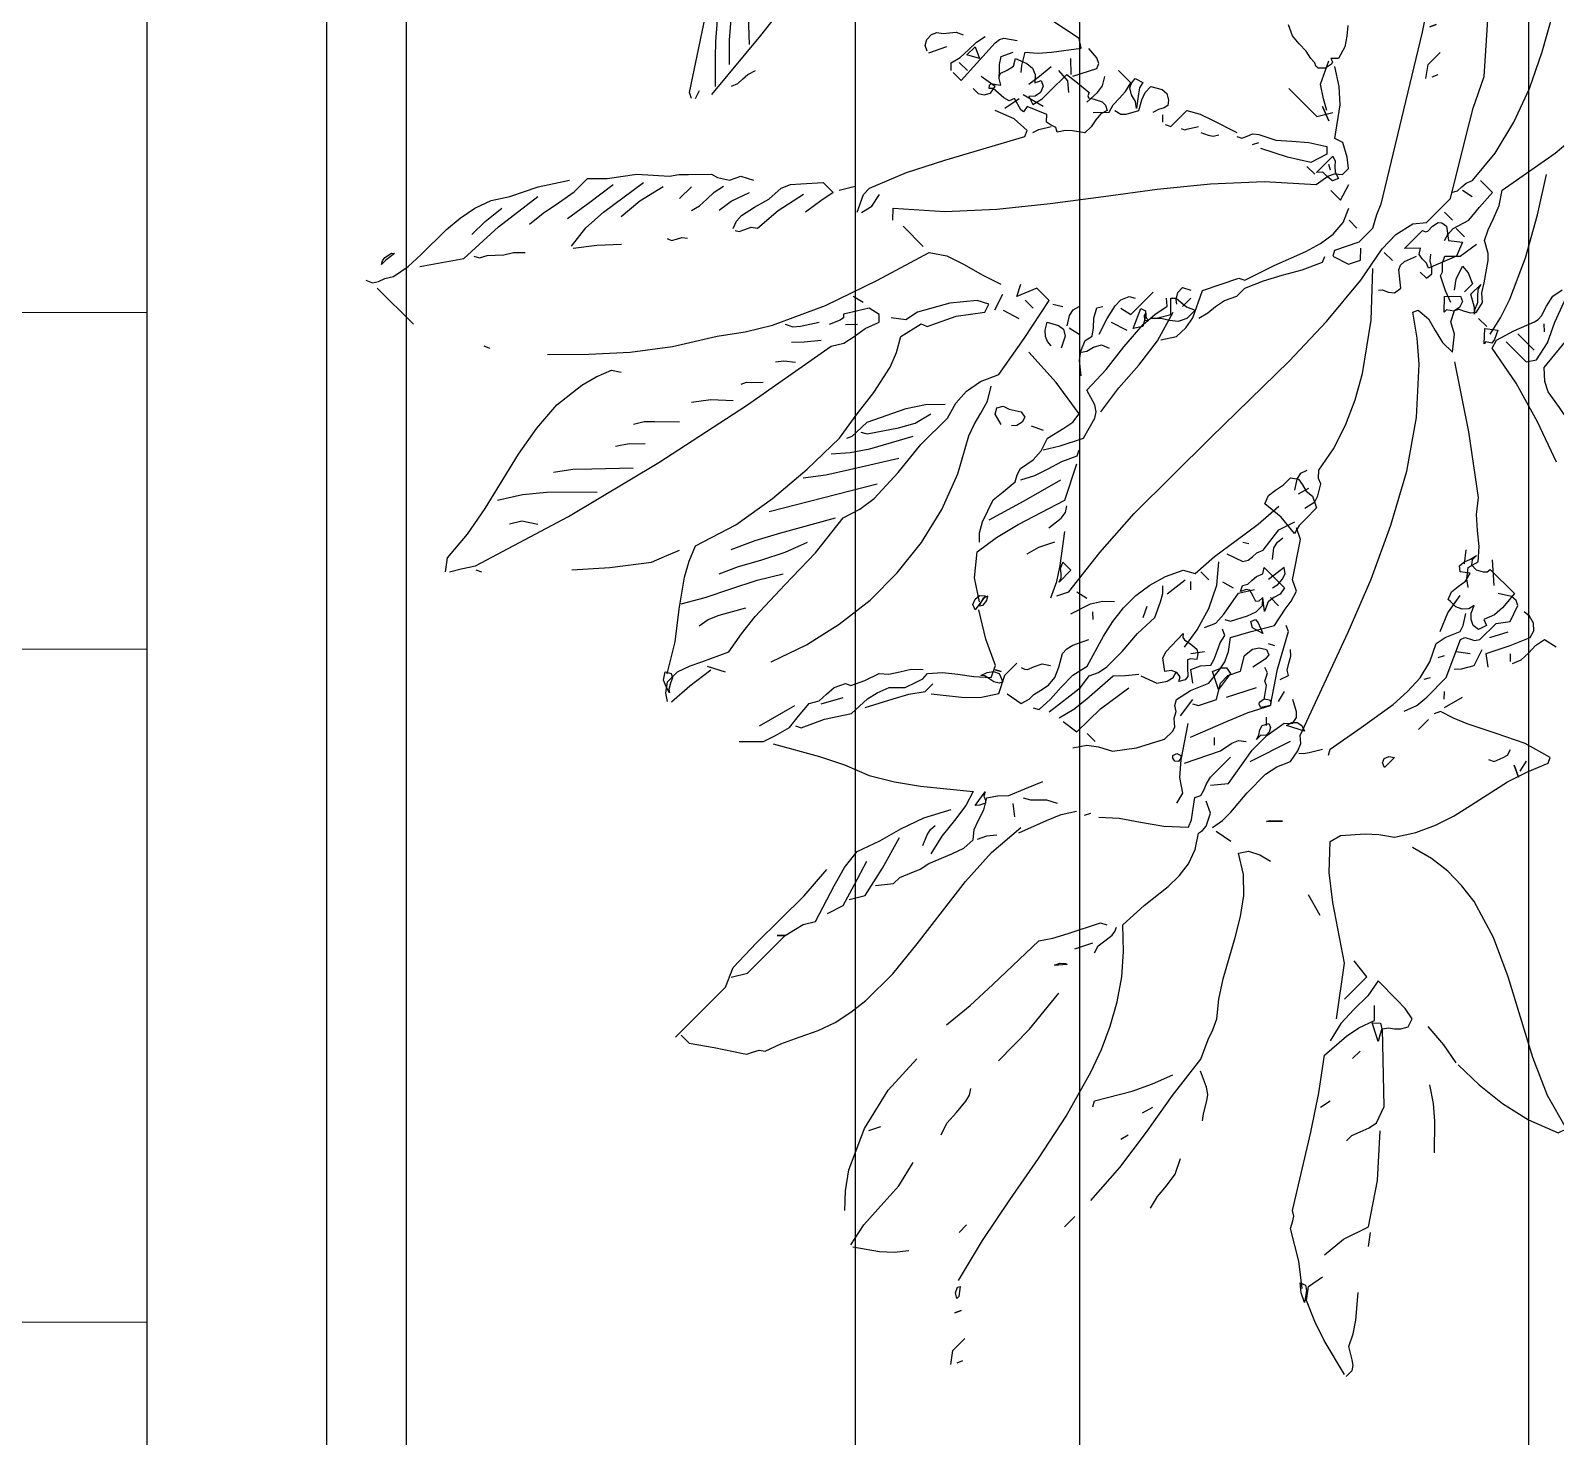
# Model space of a CAD drawing. Header units: inches. Extents: x 70 to 1974, y -315 to 363.
# Drawn here: x 294.7807 to 295.1204, y -200.8793 to -200.566 of the extents above; entities that cross this region are included whole.
import ezdxf

# ---------------------------------------------------------------- set-up
doc = ezdxf.new("R2010")
doc.units = ezdxf.units.IN
doc.header["$MEASUREMENT"] = 0
doc.layers.add('DERAKHT', color=56, linetype='Continuous', lineweight=9)
doc.layers.add('LAYER1', color=8, linetype='Continuous', lineweight=9)
doc.layers.add('elev', color=8, linetype='Continuous')
doc.layers.add('Tree', color=91, linetype='Continuous')

# ---------------------------------------------------------------- blocks, each defined once
blk = doc.blocks.new('P057')
at = {"layer": 'Tree', "linetype": 'Continuous'}
for p, q in [((0.19928, 0.01724), (0.19812, 0.01477)), ((0.19812, 0.01477), (0.19928, 0.01724))]:
    blk.add_line(p, q, dxfattribs=at)
for points in [[(0.01957, 0.4786), (0.02058, 0.48049), (0.02073, 0.48282), (0.02088, 0.48514), (0.02189, 0.48776), (0.02058, 0.502), (0.01709, 0.51625), (0.01186, 0.5305), (0.00503, 0.5446), (-0.00268, 0.55842)], [(0.02189, 0.24959), (0.02422, 0.2541), (0.02175, 0.27431), (0.02044, 0.29525), (0.02058, 0.33887), (0.02117, 0.38336), (0.02044, 0.40546), (0.01855, 0.42713), (0.01564, 0.44225), (0.01535, 0.45025), (0.01724, 0.4581), (0.02073, 0.46246), (0.02073, 0.47627), (0.00808, 0.49735), (0.00139, 0.50869), (-0.00457, 0.5209), (-0.02114, 0.53981)], [(-0.05459, 0.54504), (-0.0351, 0.51582), (0.00241, 0.45461), (0.0043, 0.45039), (0.00706, 0.4453), (0.00706, 0.43745), (0.00241, 0.42815), (0.00357, 0.42597), (0.01041, 0.42815), (0.01259, 0.4328), (0.00924, 0.43629)], [(0.13283, 0.22778), (0.1337, 0.23258), (0.1337, 0.23738), (0.13283, 0.24756), (0.13283, 0.25817), (0.13399, 0.26355), (0.13632, 0.26907), (0.1353, 0.27417), (0.13414, 0.27707), (0.13166, 0.27925), (0.11582, 0.32258), (0.10709, 0.3444), (0.09735, 0.36548), (0.08645, 0.38554), (0.07379, 0.40372), (0.05926, 0.41971), (0.05127, 0.42669), (0.04254, 0.4328), (0.04356, 0.43498), (0.04894, 0.43541), (0.05417, 0.43396), (0.0597, 0.43265), (0.06537, 0.4328), (0.06086, 0.43847), (0.05621, 0.44094), (0.05403, 0.4453), (0.0549, 0.4469), (0.05708, 0.44792), (0.05926, 0.44923), (0.06086, 0.45112), (0.0597, 0.45562), (0.05679, 0.45824), (0.05461, 0.46173), (0.04937, 0.46929), (0.04734, 0.47133), (0.04254, 0.47395), (0.0405, 0.47802), (0.03876, 0.48282), (0.03673, 0.4882), (0.03324, 0.49343), (0.03775, 0.51931), (0.03891, 0.53254)], [(0.11786, 0.44646), (0.11189, 0.44763), (0.10419, 0.44879), (0.10026, 0.45083), (0.09604, 0.45461), (0.0943, 0.47307), (0.09212, 0.48252), (0.08819, 0.49241), (0.08354, 0.49444), (0.08019, 0.50375), (0.08165, 0.50651), (0.08281, 0.50826), (0.08484, 0.50942), (0.0863, 0.51349), (0.08703, 0.51843), (0.08543, 0.52207), (0.08499, 0.52614), (0.08514, 0.53021), (0.08484, 0.53457), (0.08659, 0.5385), (0.08921, 0.54155)], [(-0.05938, 0.47627), (-0.06287, 0.47715), (-0.06695, 0.47715), (-0.07116, 0.47758), (-0.07538, 0.47962)], [(-0.05822, 0.49648), (-0.05546, 0.49314), (-0.05299, 0.48936), (-0.05139, 0.48427), (-0.05357, 0.48209), (-0.05226, 0.48165), (-0.05182, 0.48064), (-0.05241, 0.47787), (-0.05444, 0.47569), (-0.05575, 0.47554), (-0.05706, 0.47627), (-0.05938, 0.47627)], [(0.1718, 0.36068), (0.17325, 0.36431), (0.1734, 0.36824), (0.17325, 0.37246), (0.17412, 0.37667), (0.1795, 0.37798)], [(0.12673, 0.43105), (0.10971, 0.43716), (0.09255, 0.4421), (0.07554, 0.4453), (0.07452, 0.44879), (0.07685, 0.4565), (0.08019, 0.46493), (0.08063, 0.46667), (0.08048, 0.46871), (0.07917, 0.47293), (0.07801, 0.47758), (0.07889, 0.48209)], [(0.07104, 0.44879), (0.0693, 0.45635), (0.06668, 0.46435), (0.05926, 0.48064), (0.05039, 0.49648), (0.04138, 0.51058)], [(0.03106, 0.46246), (0.03033, 0.46522), (0.03018, 0.46842), (0.03222, 0.47526), (0.03163, 0.48209), (0.03106, 0.48994), (0.02422, 0.48994)], [(0.07787, 0.45112), (0.08921, 0.45112), (0.09168, 0.45461), (0.08994, 0.46261), (0.08615, 0.47075), (0.08296, 0.47918), (0.08223, 0.48354), (0.08237, 0.48776), (0.07889, 0.49343)], [(0.02189, 0.48209), (0.0264, 0.48311)], [(-0.13281, 0.31022), (-0.13616, 0.31371), (-0.12045, 0.32767), (-0.1062, 0.34323), (-0.09254, 0.3601), (-0.0793, 0.3774), (-0.06593, 0.39485), (-0.05226, 0.41171), (-0.03758, 0.42771), (-0.02173, 0.44181), (-0.02071, 0.44748), (-0.01955, 0.4501), (-0.01707, 0.45213), (-0.01707, 0.45562), (-0.02071, 0.45853), (-0.02609, 0.46144), (-0.02958, 0.46028), (-0.03772, 0.47147), (-0.04325, 0.47642), (-0.05022, 0.48093)], [(-0.0399, 0.46595), (-0.04412, 0.46842), (-0.04921, 0.47177), (-0.05357, 0.48093)], [(0.02291, 0.4706), (0.02757, 0.4706)], [(0.05068, 0.44646), (0.04574, 0.44836), (0.04007, 0.45112), (0.03949, 0.45301), (0.03832, 0.45417), (0.03687, 0.45548), (0.03571, 0.4581), (0.04007, 0.46246), (0.04138, 0.4706)], [(-0.05706, 0.46144), (-0.04107, 0.46144), (-0.03758, 0.46711)], [(-0.03641, 0.46362), (-0.04223, 0.46595), (-0.03641, 0.46362)], [(0.02189, 0.44879), (0.02189, 0.45911), (0.0232, 0.45955), (0.02364, 0.46043), (0.02349, 0.46319), (0.02407, 0.4658), (0.02524, 0.46682), (0.02757, 0.46711), (0.03222, 0.46362), (0.03673, 0.46711), (0.03905, 0.46144), (0.0344, 0.44995), (0.03251, 0.45083), (0.03004, 0.45083), (0.02786, 0.45126), (0.0264, 0.45344), (0.02189, 0.44879)], [(0.03106, 0.46929), (0.03571, 0.46929)], [(0.08586, 0.46493), (0.08354, 0.46711)], [(0.04821, 0.45112), (0.04545, 0.45475), (0.04356, 0.46028), (0.04719, 0.45999), (0.05156, 0.4581), (0.05156, 0.45344)], [(0.06086, 0.44995), (0.05883, 0.45185), (0.05403, 0.45461), (0.05403, 0.46028), (0.05476, 0.45795), (0.0565, 0.45606), (0.05839, 0.45403), (0.0597, 0.45112), (0.06086, 0.44995)], [(-0.05822, 0.4328), (-0.05633, 0.43367), (-0.05532, 0.43585), (-0.05444, 0.43803), (-0.05255, 0.43963), (-0.04601, 0.44298), (-0.04107, 0.44719), (-0.03597, 0.4517), (-0.02958, 0.45562), (-0.0274, 0.45344), (-0.02958, 0.44646), (-0.03787, 0.44138), (-0.0479, 0.43629)], [(-0.02507, 0.4453), (-0.02507, 0.45461), (-0.02304, 0.45388), (-0.02158, 0.45228), (-0.01984, 0.45068), (-0.01707, 0.44995), (-0.01809, 0.44748), (-0.02056, 0.44719), (-0.02333, 0.44719), (-0.02507, 0.4453)], [(0.03324, 0.44646), (0.03673, 0.44646), (0.03702, 0.44923), (0.03527, 0.45097), (0.0328, 0.45257), (0.03106, 0.45461)], [(0.07205, 0.44428), (0.06784, 0.44879), (0.07205, 0.45213), (0.07379, 0.44836), (0.07409, 0.44661), (0.07205, 0.4453), (0.07205, 0.44428)], [(0.07889, 0.45679), (0.08819, 0.45679)], [(-0.02173, 0.44995), (-0.02391, 0.45112)], [(-0.01576, 0.44428), (-0.01024, 0.44428), (-0.01242, 0.45112)], [(0.0264, 0.42931), (0.02742, 0.43062), (0.02975, 0.43149), (0.03178, 0.43323), (0.03222, 0.43629), (0.0264, 0.44094), (0.02553, 0.44283), (0.02568, 0.44501), (0.02757, 0.44995)], [(0.05156, 0.44181), (0.04719, 0.44646), (0.05156, 0.45112), (0.05374, 0.4501), (0.05461, 0.44763), (0.05403, 0.44487), (0.05156, 0.44312), (0.05156, 0.44181)], [(0.06319, 0.44995), (0.06784, 0.44995)], [(-0.02958, 0.44428), (-0.02507, 0.44428)], [(-0.02173, 0.35268), (-0.01824, 0.35821), (-0.01794, 0.3633), (-0.01882, 0.36824), (-0.02391, 0.37886), (-0.01707, 0.39281), (-0.01474, 0.39383), (-0.01053, 0.40648), (-0.00544, 0.41957), (-0.00355, 0.42611), (-0.00268, 0.43236), (-0.00312, 0.43861), (-0.00559, 0.44428)], [(-0.0021, 0.44094), (0.00241, 0.44094)], [(0.01724, 0.44181), (0.02189, 0.44181)], [(-0.08222, 0.41564), (-0.08003, 0.4168), (-0.08003, 0.42597), (-0.07509, 0.42872), (-0.07015, 0.43047), (-0.05938, 0.43396)], [(-0.05139, 0.43498), (-0.05022, 0.43745)], [(0.06784, 0.3457), (0.06886, 0.35035), (0.06799, 0.35297), (0.06537, 0.35733), (0.06319, 0.35821), (0.06086, 0.36068), (0.05897, 0.371), (0.05563, 0.38118), (0.05112, 0.39122), (0.04574, 0.40081), (0.03294, 0.41869), (0.01855, 0.43396)], [(-0.06971, 0.42364), (-0.0668, 0.42495), (-0.06505, 0.42611), (-0.06389, 0.42815)], [(0.13733, 0.36984), (0.13443, 0.37187), (0.13166, 0.37551), (0.13283, 0.38002), (0.12876, 0.38467), (0.12367, 0.38889), (0.11873, 0.3931), (0.11451, 0.39848), (0.09284, 0.41462), (0.06886, 0.43062)], [(-0.09501, 0.41215), (-0.09733, 0.41375), (-0.10039, 0.41448), (-0.10286, 0.41608), (-0.10373, 0.41782), (-0.10402, 0.4203), (-0.10068, 0.42131), (-0.1001, 0.41884), (-0.09864, 0.4168), (-0.09501, 0.41215)], [(-0.10068, 0.40531), (-0.09792, 0.4059), (-0.09631, 0.4075), (-0.09384, 0.41215), (-0.09588, 0.41608), (-0.09719, 0.41913), (-0.09719, 0.42248), (-0.09312, 0.4248), (-0.09064, 0.42509), (-0.08817, 0.42364), (-0.08687, 0.42189), (-0.0873, 0.42015), (-0.08846, 0.41811), (-0.08919, 0.41564)], [(-0.07654, 0.41913), (-0.07523, 0.41971), (-0.07436, 0.42102), (-0.07204, 0.42466)], [(-0.01707, 0.36984), (-0.01606, 0.37391), (-0.01562, 0.37798), (-0.01474, 0.3822), (-0.01242, 0.387), (-0.01242, 0.39165), (-0.00922, 0.39907), (-0.00544, 0.40604), (-0.00122, 0.41331), (0.00241, 0.42131), (0.00139, 0.42364)], [(-0.13834, 0.38932), (-0.14023, 0.3915), (-0.14299, 0.3963), (-0.13907, 0.39964), (-0.13557, 0.40386), (-0.12816, 0.41346), (-0.13151, 0.41564), (-0.16189, 0.40968), (-0.17731, 0.40692), (-0.1933, 0.40531)], [(-0.12249, 0.40313), (-0.11784, 0.41215), (-0.11871, 0.41418), (-0.12089, 0.4152), (-0.12584, 0.41564)], [(-0.10635, 0.39848), (-0.10184, 0.40313), (-0.10271, 0.40648), (-0.10286, 0.40997), (-0.103, 0.41375), (-0.10402, 0.41782), (-0.111, 0.41782)], [(-0.08352, 0.41564), (-0.0857, 0.41782)], [(-0.111, 0.39964), (-0.11071, 0.40546), (-0.1113, 0.40881), (-0.11318, 0.41215)], [(-0.14299, 0.37551), (-0.14386, 0.37667), (-0.14386, 0.37754), (-0.14212, 0.37871), (-0.14066, 0.37987), (-0.14299, 0.38133), (-0.14386, 0.38235), (-0.14401, 0.38336), (-0.14313, 0.38598), (-0.14241, 0.38889), (-0.14401, 0.39165), (-0.13936, 0.39354), (-0.13645, 0.39383), (-0.13383, 0.39281), (-0.13151, 0.39034), (-0.13034, 0.39281), (-0.12816, 0.39165), (-0.12714, 0.38918), (-0.12758, 0.38656), (-0.12932, 0.38467), (-0.12584, 0.38351), (-0.12482, 0.38787), (-0.12482, 0.39223), (-0.12467, 0.40183), (-0.11929, 0.40256), (-0.11318, 0.40313), (-0.1126, 0.40168), (-0.11187, 0.40139), (-0.10984, 0.40256), (-0.10679, 0.40415), (-0.1049, 0.40415), (-0.10286, 0.40313), (-0.10373, 0.40037), (-0.10344, 0.39717), (-0.10271, 0.39383), (-0.10286, 0.39034), (-0.10693, 0.38729), (-0.10911, 0.3854), (-0.111, 0.38249), (-0.11275, 0.38351), (-0.11493, 0.38278), (-0.11697, 0.38235), (-0.119, 0.38467), (-0.12685, 0.38133), (-0.12641, 0.37871), (-0.12772, 0.37856), (-0.13281, 0.38002), (-0.13369, 0.37784), (-0.13601, 0.37711), (-0.14183, 0.37667), (-0.14299, 0.37551)], [(-0.12351, 0.40313), (-0.12816, 0.4075)], [(-0.15782, 0.36984), (-0.15331, 0.36984), (-0.15433, 0.39034), (-0.15404, 0.39252), (-0.15317, 0.39426), (-0.14866, 0.39732)], [(-0.13281, 0.38816), (-0.13208, 0.39354), (-0.13151, 0.39964)], [(-0.119, 0.39732), (-0.12264, 0.40037), (-0.12816, 0.40066)], [(-0.14299, 0.38133), (-0.14532, 0.3838), (-0.14692, 0.3854), (-0.14866, 0.38816), (-0.14648, 0.39281)], [(-0.17149, 0.36853), (-0.17367, 0.36955), (-0.17484, 0.37173), (-0.17498, 0.37449), (-0.17396, 0.37667), (-0.17193, 0.37813), (-0.17033, 0.38016), (-0.16858, 0.3822), (-0.16582, 0.38351)], [(-0.15898, 0.36984), (-0.16116, 0.37202), (-0.16015, 0.37609), (-0.16, 0.38074), (-0.15986, 0.38525), (-0.15898, 0.38932)], [(-0.15898, 0.37886), (-0.15898, 0.38351), (-0.15433, 0.38133), (-0.15898, 0.37886)], [(-0.13151, 0.38351), (-0.12249, 0.38598)], [(0.14417, 0.37784), (0.13632, 0.38467)], [(-0.22543, 0.2874), (-0.22762, 0.28856), (-0.24143, 0.30964), (-0.2487, 0.32055), (-0.25509, 0.3332), (-0.25713, 0.34396), (-0.258, 0.35515), (-0.25757, 0.37784), (-0.25408, 0.37886), (-0.24273, 0.36751), (-0.23649, 0.36155), (-0.22892, 0.35602), (-0.22558, 0.34061), (-0.22369, 0.3252), (-0.22078, 0.29423)], [(-0.1475, 0.371), (-0.14474, 0.371), (-0.14256, 0.37231), (-0.14125, 0.37464), (-0.14183, 0.37784), (-0.14866, 0.37667)], [(-0.13281, 0.37449), (-0.13151, 0.38133)], [(-0.11784, 0.37551), (-0.11697, 0.37813), (-0.11435, 0.38249)], [(0.12948, 0.37551), (0.12599, 0.38002)], [(0.13501, 0.36068), (0.13385, 0.36373), (0.13414, 0.36722), (0.13472, 0.37086), (0.13385, 0.37449), (0.1305, 0.37202), (0.12861, 0.37348), (0.12876, 0.3758), (0.12992, 0.37856), (0.1305, 0.38133), (0.1305, 0.37886), (0.13181, 0.37725), (0.13458, 0.37711), (0.13719, 0.37856), (0.13821, 0.37972), (0.1385, 0.38133), (0.15232, 0.38133), (0.15304, 0.37376), (0.15275, 0.36955), (0.151, 0.36518), (0.15348, 0.36417), (0.15232, 0.36068), (0.14969, 0.36039), (0.14737, 0.36141), (0.14548, 0.3633), (0.14417, 0.36635), (0.14359, 0.36388), (0.14184, 0.36184), (0.13937, 0.36068), (0.13632, 0.36068), (0.13501, 0.36068)], [(0.1545, 0.31604), (0.15638, 0.32127), (0.15697, 0.32651), (0.15682, 0.33771), (0.14999, 0.35268), (0.15071, 0.35457), (0.15246, 0.35545), (0.15435, 0.35646), (0.15566, 0.35821), (0.15566, 0.36751), (0.15915, 0.37202), (0.15682, 0.37886), (0.15479, 0.37987), (0.15232, 0.37958), (0.14766, 0.37667)], [(0.16598, 0.35268), (0.16148, 0.35602), (0.16598, 0.36518), (0.16947, 0.37318), (0.1686, 0.37623), (0.16627, 0.37827), (0.16322, 0.37915), (0.16031, 0.37886)], [(-0.17047, 0.36853), (-0.16713, 0.37551)], [(-0.15898, 0.37449), (-0.15433, 0.37449)], [(-0.14532, 0.30237), (-0.14866, 0.3092), (-0.14866, 0.31269), (-0.14256, 0.32782), (-0.13514, 0.34236), (-0.119, 0.37202), (-0.12002, 0.37449), (-0.12714, 0.37405), (-0.13499, 0.371)], [(-0.03074, 0.35602), (-0.02885, 0.35821), (-0.02609, 0.36286), (-0.03074, 0.36751), (-0.02928, 0.36911), (-0.02681, 0.36926), (-0.02376, 0.36955), (-0.02042, 0.371), (-0.02042, 0.36635), (-0.02202, 0.363), (-0.02478, 0.36082), (-0.02783, 0.35879), (-0.03074, 0.35602)], [(-0.0274, 0.36751), (-0.02885, 0.36868), (-0.03045, 0.37115), (-0.03045, 0.37391), (-0.0274, 0.37551)], [(-0.02507, 0.36853), (-0.02507, 0.37318)], [(-0.02391, 0.2874), (-0.02027, 0.2935), (-0.01576, 0.30237), (-0.01824, 0.31139), (-0.01955, 0.31357), (-0.02202, 0.31517), (-0.02856, 0.31706), (-0.02885, 0.32855), (-0.0303, 0.34018), (-0.03118, 0.3521), (-0.03074, 0.35821), (-0.02958, 0.36417), (-0.03205, 0.36635)], [(0.14199, 0.34919), (0.13879, 0.35675), (0.13733, 0.36518)], [(0.15784, 0.36169), (0.16148, 0.36853)], [(-0.04223, 0.35035), (-0.03758, 0.35137), (-0.03758, 0.35733), (-0.03758, 0.36417)], [(-0.01824, 0.31488), (-0.01998, 0.32694), (-0.02086, 0.33916), (-0.02245, 0.35152), (-0.02609, 0.36417)], [(0.14533, 0.28173), (0.14417, 0.28391), (0.14679, 0.29903), (0.1494, 0.31473), (0.14984, 0.32258), (0.1494, 0.33014), (0.14766, 0.33756), (0.14417, 0.34454), (0.14504, 0.3489), (0.14766, 0.35486), (0.14679, 0.35748), (0.14417, 0.36169)], [(0.17063, 0.36068), (0.16845, 0.36286)], [(-0.04107, 0.33669), (-0.04325, 0.34352), (-0.04455, 0.34934), (-0.0447, 0.35268), (-0.04325, 0.35602), (-0.04107, 0.35733)], [(-0.03292, 0.34803), (-0.03641, 0.35602), (-0.03438, 0.35661), (-0.03307, 0.35545), (-0.03074, 0.35137), (-0.03292, 0.34803)], [(-0.03205, 0.35486), (-0.03379, 0.35617), (-0.0335, 0.35486), (-0.03205, 0.3537), (-0.03074, 0.35486), (-0.03205, 0.35486)], [(0.0597, 0.34803), (0.05723, 0.35181), (0.05665, 0.35457), (0.05752, 0.35733)], [(0.06188, 0.34803), (0.06319, 0.35268)], [(0.15682, 0.34236), (0.15871, 0.34454), (0.16148, 0.34919), (0.15915, 0.35602)], [(0.05504, 0.33553), (0.05374, 0.33901), (0.05417, 0.3425), (0.05504, 0.34628), (0.05504, 0.35035), (0.05766, 0.35225), (0.06043, 0.35181), (0.06333, 0.35094), (0.06653, 0.35137), (0.07104, 0.34919), (0.07118, 0.34279), (0.07118, 0.33916), (0.07205, 0.33553), (0.06363, 0.3364), (0.05504, 0.33553)], [(0.15232, 0.34803), (0.15682, 0.35137)], [(-0.22427, 0.31953), (-0.24724, 0.34105)], [(-0.03423, 0.31953), (-0.03917, 0.32346), (-0.04135, 0.32651), (-0.04325, 0.33087), (-0.04252, 0.33407), (-0.04441, 0.33683), (-0.04717, 0.33974), (-0.04921, 0.34352), (-0.0479, 0.3457)], [(-0.04107, 0.34352), (-0.03423, 0.3457)], [(0.14882, 0.34105), (0.14999, 0.34352)], [(0.22327, 0.20844), (0.2096, 0.22662), (0.18881, 0.24072), (0.17922, 0.24829), (0.17063, 0.25744), (0.1718, 0.2621), (0.17848, 0.26966), (0.18256, 0.27344), (0.18779, 0.27707), (0.19259, 0.28463), (0.19608, 0.29234), (0.19869, 0.30033), (0.20059, 0.30848), (0.20436, 0.32535), (0.20713, 0.33392), (0.21062, 0.34236), (0.2096, 0.34454), (0.19841, 0.34134), (0.18721, 0.33596), (0.17616, 0.33043), (0.17063, 0.32811), (0.16496, 0.32637), (0.1638, 0.32389)], [(-0.22427, 0.30804), (-0.23125, 0.31502), (-0.23794, 0.32287), (-0.24506, 0.33087), (-0.25408, 0.33771)], [(-0.06287, 0.33204), (-0.05938, 0.33422)], [(-0.05255, 0.32986), (-0.05488, 0.33349), (-0.05546, 0.33625), (-0.05473, 0.33887)], [(-0.04107, 0.32637), (-0.03976, 0.32825), (-0.03888, 0.33131), (-0.03728, 0.33422), (-0.03423, 0.33553)], [(0.04719, 0.21062), (0.04937, 0.21193), (0.04966, 0.21804), (0.04923, 0.22458), (0.04923, 0.23142), (0.05068, 0.23811), (0.04676, 0.25134), (0.0453, 0.25817), (0.04443, 0.26515), (0.04443, 0.27227), (0.04545, 0.27925), (0.04748, 0.28624), (0.05068, 0.29307), (0.05504, 0.29554), (0.05577, 0.30601), (0.05737, 0.31677), (0.05897, 0.32782), (0.0597, 0.33887)], [(0.05853, 0.31022), (0.06537, 0.31269), (0.06653, 0.31459), (0.06668, 0.31677), (0.06683, 0.31909), (0.06784, 0.32171), (0.06653, 0.33204), (0.06886, 0.33887)], [(0.07002, 0.21062), (0.07322, 0.21528), (0.07699, 0.21819), (0.08237, 0.22095), (0.08819, 0.2288), (0.09386, 0.23927), (0.09386, 0.24378), (0.09328, 0.24566), (0.09197, 0.24683), (0.09052, 0.24814), (0.08921, 0.25061), (0.08703, 0.25192), (0.08586, 0.2541), (0.08732, 0.26064), (0.09052, 0.26806), (0.08965, 0.27489), (0.08892, 0.27867), (0.08703, 0.28274), (0.08354, 0.2874), (0.08776, 0.29496), (0.0927, 0.30339), (0.0911, 0.3111), (0.09052, 0.31517), (0.08921, 0.31953), (0.08484, 0.32171), (0.07554, 0.33553), (0.07104, 0.33771)], [(0.16496, 0.32855), (0.16715, 0.33669)], [(0.19244, 0.32637), (0.19463, 0.32738), (0.19608, 0.33102), (0.19666, 0.33305), (0.19594, 0.33553)], [(0.20495, 0.33204), (0.20379, 0.33669)], [(-0.05938, 0.10768), (-0.06229, 0.10957), (-0.06505, 0.11335), (-0.06505, 0.11902), (-0.06317, 0.1244), (-0.06099, 0.12891), (-0.05604, 0.13952), (-0.05764, 0.14825), (-0.05866, 0.15712), (-0.05924, 0.17471), (-0.05968, 0.19274), (-0.06171, 0.21062), (-0.05938, 0.2179), (-0.05837, 0.22502), (-0.05895, 0.23942), (-0.06055, 0.25396), (-0.0604, 0.26907), (-0.06229, 0.27576), (-0.06273, 0.28231), (-0.06142, 0.28914), (-0.05822, 0.29641), (-0.06128, 0.31386), (-0.06505, 0.33204), (-0.07204, 0.33204), (-0.07538, 0.32389), (-0.07785, 0.32855)], [(-0.05139, 0.31953), (-0.05371, 0.31982), (-0.05575, 0.32069), (-0.05764, 0.32229), (-0.05938, 0.3252), (-0.05517, 0.32753), (-0.05269, 0.32782), (-0.05022, 0.32637), (-0.0479, 0.32171)], [(-0.05139, 0.32986), (-0.04674, 0.33087)], [(0.07322, 0.32171), (0.07031, 0.32549), (0.06973, 0.32811), (0.07002, 0.33087)], [(0.151, 0.33087), (0.15232, 0.3332)], [(0.16249, 0.33087), (0.16031, 0.3332)], [(0.20611, 0.32986), (0.20146, 0.33204), (0.20611, 0.32986)], [(-0.1933, 0.17282), (-0.18152, 0.18474), (-0.17033, 0.1971), (-0.15971, 0.21091), (-0.14997, 0.22662), (-0.14313, 0.23593), (-0.13718, 0.24566), (-0.12772, 0.26646), (-0.12002, 0.28856), (-0.11318, 0.31139), (-0.10708, 0.31546), (-0.09966, 0.31793), (-0.09152, 0.32011), (-0.08352, 0.32287)], [(-0.07204, 0.3252), (-0.06738, 0.3252)], [(0.08136, 0.31371), (0.08194, 0.31604), (0.08179, 0.3188), (0.08092, 0.32127), (0.07889, 0.32287), (0.07787, 0.31488)], [(-0.22195, 0.29772), (-0.23023, 0.30601), (-0.23474, 0.31066), (-0.23924, 0.31604), (-0.24128, 0.31779), (-0.24608, 0.32055)], [(-0.07785, 0.31371), (-0.08003, 0.32055)], [(-0.07538, 0.31604), (-0.06854, 0.31822)], [(0.0597, 0.31822), (0.06188, 0.31953)], [(0.07322, 0.30339), (0.07205, 0.30572), (0.07322, 0.30761), (0.07336, 0.30993), (0.0735, 0.31226), (0.07452, 0.31488), (0.07322, 0.31706), (0.08484, 0.31706), (0.08543, 0.31401), (0.08456, 0.31124), (0.08412, 0.30833), (0.08586, 0.30455), (0.08136, 0.30804), (0.08121, 0.30586), (0.08048, 0.30499), (0.07816, 0.30572), (0.07554, 0.30645), (0.07424, 0.30557), (0.07322, 0.30339)], [(0.1638, 0.32055), (0.1638, 0.31488), (0.1638, 0.32055)], [(-0.21744, 0.30237), (-0.21642, 0.30499), (-0.21628, 0.30761), (-0.21613, 0.31051), (-0.21511, 0.31371)], [(-0.1568, 0.30339), (-0.15331, 0.3092)], [(-0.14401, 0.30339), (-0.14285, 0.30819), (-0.14401, 0.31371)], [(-0.12816, 0.31139), (-0.11653, 0.31139)], [(-0.06738, 0.11553), (-0.07436, 0.12702), (-0.0825, 0.13749), (-0.09021, 0.14825), (-0.09341, 0.15406), (-0.09603, 0.16032), (-0.0905, 0.17791), (-0.08745, 0.19594), (-0.08599, 0.21426), (-0.0857, 0.23244), (-0.08745, 0.24378), (-0.0889, 0.25541), (-0.09152, 0.26733), (-0.09384, 0.27329), (-0.09719, 0.27925), (-0.09501, 0.28856), (-0.09254, 0.28958), (-0.08716, 0.30078), (-0.08003, 0.31022), (-0.0812, 0.31371), (-0.0857, 0.31139), (-0.09268, 0.30281), (-0.09937, 0.29089), (-0.10053, 0.28536), (-0.10533, 0.28173)], [(-0.01576, 0.24276), (-0.01838, 0.24537), (-0.02071, 0.24945), (-0.02391, 0.25875), (-0.02333, 0.26399), (-0.02274, 0.27024), (-0.0242, 0.27286), (-0.02507, 0.27562), (-0.02391, 0.28173), (-0.0242, 0.28652), (-0.02609, 0.29205), (-0.0242, 0.29961), (-0.02333, 0.30383), (-0.02391, 0.30804), (-0.03946, 0.31051), (-0.05604, 0.31139)], [(0.08354, 0.31022), (0.08819, 0.31022)], [(0.07322, 0.2714), (0.07176, 0.27998), (0.06901, 0.28943), (0.06464, 0.29845), (0.05853, 0.30572)], [(0.07322, 0.28274), (0.07525, 0.28725), (0.07496, 0.29219), (0.07322, 0.30237), (0.0767, 0.30804)], [(0.0767, 0.29089), (0.07889, 0.29205), (0.08223, 0.29845), (0.08354, 0.30208), (0.08354, 0.30572), (0.08136, 0.30804)], [(0.1007, 0.24727), (0.1068, 0.26283), (0.11015, 0.27097), (0.11451, 0.27925), (0.10607, 0.29176), (0.09851, 0.30572), (0.09604, 0.30673)], [(-0.17614, 0.2621), (-0.17731, 0.26515), (-0.1776, 0.2682), (-0.17629, 0.27431), (-0.1744, 0.28071), (-0.17396, 0.2874), (-0.17236, 0.29118), (-0.1696, 0.29423), (-0.16364, 0.30106), (-0.15782, 0.30106), (-0.15898, 0.2951), (-0.16015, 0.2874)], [(-0.02173, 0.27242), (-0.01896, 0.2778), (-0.01707, 0.28347), (-0.01519, 0.28943), (-0.01242, 0.29554), (-0.01358, 0.29772)], [(0.05621, 0.29772), (0.06086, 0.29772)], [(0.06537, 0.30106), (0.07002, 0.30237)], [(0.08703, 0.29641), (0.08484, 0.29772), (0.08558, 0.29976), (0.08732, 0.29947), (0.09168, 0.29772), (0.08703, 0.29641)], [(0.09604, 0.29641), (0.09851, 0.29772)], [(0.10986, 0.28958), (0.11102, 0.29307), (0.10913, 0.29423), (0.10768, 0.2967), (0.10622, 0.29932), (0.10419, 0.30106)], [(0.16496, 0.29423), (0.16307, 0.29496), (0.16235, 0.2967), (0.16307, 0.29859), (0.16496, 0.2999), (0.16496, 0.29423)], [(-0.22427, 0.28856), (-0.22543, 0.29205)], [(-0.17498, 0.2621), (-0.17367, 0.26297), (-0.17265, 0.26515), (-0.17134, 0.26762), (-0.16931, 0.26907), (-0.16844, 0.28012), (-0.16582, 0.29205)], [(-0.04107, 0.14883), (-0.03583, 0.1638), (-0.03234, 0.17907), (-0.03045, 0.19478), (-0.03045, 0.21034), (-0.0322, 0.22604), (-0.03583, 0.2413), (-0.0415, 0.25614), (-0.04921, 0.27024), (-0.05095, 0.27489), (-0.05226, 0.28012), (-0.05386, 0.28551), (-0.05706, 0.29089)], [(-0.04325, 0.28274), (-0.0479, 0.28391), (-0.04921, 0.28624), (-0.0479, 0.28856), (-0.04528, 0.28943), (-0.04107, 0.29205), (-0.03859, 0.29161), (-0.03787, 0.28943), (-0.03845, 0.28696), (-0.0399, 0.28522)], [(-0.03423, 0.29089), (-0.02958, 0.29307)], [(0.00139, 0.2256), (-0.00689, 0.23112), (-0.01358, 0.23927), (-0.01213, 0.24901), (-0.00966, 0.2589), (-0.00326, 0.27925), (-0.01024, 0.29307)], [(0.05286, 0.28173), (0.05403, 0.29089)], [(0.05853, 0.28958), (0.05621, 0.29205)], [(0.09168, 0.25744), (0.09386, 0.25875), (0.09735, 0.26558), (0.09386, 0.2714), (0.09371, 0.27562), (0.09604, 0.28056), (0.0927, 0.28624), (0.09328, 0.2903), (0.09473, 0.29263), (0.09735, 0.29423), (0.09953, 0.29336), (0.09968, 0.29103), (0.09851, 0.28522)], [(0.08586, 0.2634), (0.08136, 0.26675), (0.08311, 0.27068), (0.08586, 0.27373), (0.08514, 0.27649), (0.08368, 0.27955), (0.08209, 0.28289), (0.08136, 0.28624), (0.07889, 0.2874)], [(0.11102, 0.27925), (0.10768, 0.28391), (0.10593, 0.28463), (0.1052, 0.28624), (0.10433, 0.28783), (0.10201, 0.28856)], [(0.11567, 0.28274), (0.11451, 0.2874)], [(0.12018, 0.23927), (0.12483, 0.24494), (0.12207, 0.26122), (0.12207, 0.26966), (0.12353, 0.27824), (0.12599, 0.28056), (0.12542, 0.28332), (0.12381, 0.28493), (0.11916, 0.2874)], [(-0.23576, 0.20495), (-0.23503, 0.21208), (-0.23357, 0.21935), (-0.23227, 0.22706), (-0.23227, 0.23462), (-0.2266, 0.24029), (-0.21933, 0.25003), (-0.20944, 0.25875), (-0.20726, 0.26195), (-0.20449, 0.26471), (-0.19795, 0.2714), (-0.19534, 0.27227), (-0.19112, 0.27489), (-0.18894, 0.27925), (-0.18428, 0.28173)], [(-0.15898, 0.08238), (-0.15651, 0.0866), (-0.15331, 0.09154), (-0.14081, 0.1324), (-0.13034, 0.17369), (-0.12162, 0.21513), (-0.11435, 0.25643), (-0.11158, 0.26093), (-0.11057, 0.26588), (-0.10969, 0.27125), (-0.10751, 0.27707), (-0.10969, 0.27925), (-0.11435, 0.27824), (-0.11682, 0.27417), (-0.12002, 0.26907), (-0.119, 0.26806), (-0.11929, 0.26646), (-0.12118, 0.2621)], [(-0.12249, 0.27707), (-0.11784, 0.27824)], [(-0.01925, 0.25192), (-0.01474, 0.26748), (-0.01024, 0.28391)], [(0.00008, 0.26675), (0.00081, 0.273), (0.00052, 0.27591), (-0.00108, 0.27824)], [(0.05286, 0.21411), (0.05432, 0.22458), (0.0549, 0.23011), (0.05403, 0.23593), (0.05577, 0.23956), (0.0565, 0.24348), (0.0565, 0.25235), (0.05577, 0.26181), (0.05621, 0.2714), (0.0533, 0.27751), (0.05156, 0.28056), (0.04937, 0.28274)], [(0.09953, 0.26907), (0.10535, 0.28056)], [(0.11233, 0.27591), (0.11102, 0.27635), (0.11044, 0.27707), (0.11087, 0.2794), (0.11262, 0.28071), (0.11364, 0.28042), (0.11451, 0.27925), (0.11233, 0.27591)], [(0.12483, 0.27824), (0.12542, 0.28056), (0.12701, 0.28216), (0.1292, 0.2826), (0.13166, 0.28173), (0.12483, 0.27824)], [(0.13632, 0.27373), (0.13777, 0.27504), (0.13908, 0.27693), (0.14199, 0.28173)], [(0.27139, 0.23011), (0.28303, 0.2304), (0.2951, 0.23171), (0.30731, 0.23447), (0.31952, 0.23927), (0.32069, 0.24276), (0.30571, 0.24698), (0.29059, 0.25366), (0.26034, 0.26966), (0.24493, 0.27664), (0.22908, 0.28143), (0.22094, 0.28245), (0.2128, 0.2826), (0.20451, 0.28158), (0.19594, 0.27925)], [(-0.18545, 0.2634), (-0.18457, 0.26937), (-0.18181, 0.27707)], [(-0.08352, 0.23462), (-0.0825, 0.23665), (-0.0825, 0.23898), (-0.08222, 0.24494), (-0.07509, 0.26006), (-0.07058, 0.26675), (-0.06505, 0.27242)], [(0.05286, 0.26806), (0.05068, 0.27242)], [(0.07452, 0.25875), (0.07002, 0.2621), (0.06915, 0.26486), (0.06901, 0.26806), (0.06886, 0.27489), (0.06988, 0.27373), (0.07104, 0.27344), (0.07409, 0.27402), (0.07729, 0.27431), (0.07874, 0.27344), (0.08019, 0.2714), (0.07816, 0.2698), (0.07772, 0.26864), (0.07991, 0.26646), (0.08252, 0.26399), (0.08266, 0.26224), (0.08136, 0.25991), (0.08048, 0.26166), (0.0783, 0.26195), (0.07598, 0.26093), (0.07452, 0.25875)], [(0.0767, 0.2714), (0.08019, 0.27591)], [(0.09502, 0.26907), (0.08819, 0.27242), (0.08965, 0.27606), (0.0911, 0.27751), (0.09386, 0.27707), (0.09502, 0.26907)], [(0.11916, 0.27242), (0.11669, 0.27489)], [(0.12018, 0.26558), (0.1196, 0.26748), (0.11843, 0.26922), (0.11786, 0.27125), (0.11916, 0.27373), (0.12076, 0.273), (0.12178, 0.27125), (0.12178, 0.26937), (0.12018, 0.26806), (0.12018, 0.26558)], [(0.12483, 0.25744), (0.1305, 0.27489)], [(-0.1933, 0.25526), (-0.19228, 0.2589), (-0.19214, 0.26297), (-0.19199, 0.26704), (-0.19112, 0.2714)], [(-0.11653, 0.26675), (-0.11318, 0.27024)], [(0.02073, 0.24727), (0.01768, 0.25366), (0.01419, 0.25919), (0.00575, 0.27024)], [(-0.20013, 0.25526), (-0.20013, 0.2621)], [(-0.13383, 0.24959), (-0.13092, 0.25104), (-0.12889, 0.25337), (-0.12467, 0.25991)], [(-0.0812, 0.24029), (-0.07887, 0.2416), (-0.07174, 0.25235), (-0.06825, 0.25846), (-0.06636, 0.26558)], [(0.00139, 0.25308), (0.0027, 0.25832), (0.00575, 0.26442)], [(0.01855, 0.2541), (0.01797, 0.25599), (0.01666, 0.25716), (0.01506, 0.25846), (0.01389, 0.26093), (0.01855, 0.26093), (0.01855, 0.2541)], [(0.03106, 0.24843), (0.03382, 0.25686), (0.03643, 0.26108), (0.04007, 0.26442)], [(0.06886, 0.25061), (0.07554, 0.25308), (0.07801, 0.25671), (0.0786, 0.25948), (0.07787, 0.2621)], [(0.10637, 0.23811), (0.1132, 0.25192), (0.11422, 0.25744), (0.11538, 0.26006), (0.11786, 0.2621)], [(-0.21177, 0.23345), (-0.21089, 0.24334), (-0.20828, 0.2541)], [(-0.12685, 0.24625), (-0.12336, 0.24988), (-0.119, 0.25526)], [(-0.08352, 0.2256), (-0.07843, 0.23142), (-0.07392, 0.23811), (-0.06505, 0.2541)], [(0.0264, 0.25643), (0.03106, 0.25744)], [(0.03905, 0.25308), (0.03673, 0.25526)], [(0.09168, 0.25061), (0.09052, 0.25875)], [(0.10986, 0.25192), (0.10768, 0.2541)], [(-0.21744, 0.21062), (-0.2186, 0.22008), (-0.21802, 0.22967), (-0.21511, 0.24959)], [(0.05752, 0.21528), (0.05926, 0.22196), (0.05999, 0.22865), (0.06086, 0.24276), (0.06435, 0.24639), (0.06784, 0.25061)], [(0.11567, 0.22444), (0.11451, 0.22909), (0.10913, 0.23273), (0.10448, 0.23811), (0.09604, 0.25061)], [(0.09735, 0.19812), (0.10346, 0.20365), (0.11073, 0.20859), (0.11858, 0.21411), (0.12599, 0.22095), (0.12469, 0.22386), (0.12294, 0.22618), (0.11916, 0.23127), (0.12032, 0.2336), (0.11974, 0.23593), (0.11858, 0.23854), (0.11786, 0.2416), (0.11786, 0.25308)], [(0.14664, 0.24494), (0.15057, 0.24901), (0.15115, 0.24959), (0.14766, 0.24625), (0.14664, 0.24494)], [(-0.19228, 0.24029), (-0.19039, 0.24101), (-0.18938, 0.24276), (-0.18836, 0.2448), (-0.18647, 0.24625)], [(-0.12584, 0.23593), (-0.1238, 0.23869), (-0.12002, 0.2416)], [(-0.08469, 0.21062), (-0.07902, 0.21804), (-0.07378, 0.22633), (-0.06287, 0.24378)], [(0.03571, 0.20728), (0.04254, 0.20844), (0.04356, 0.21193), (0.04356, 0.2147), (0.04429, 0.2179), (0.04501, 0.22153), (0.04472, 0.2256), (0.04283, 0.22967), (0.04007, 0.23462), (0.03993, 0.23723), (0.04065, 0.23999), (0.04356, 0.24625)], [(0.0597, 0.21528), (0.06653, 0.21629), (0.06683, 0.22967), (0.06886, 0.24378)], [(-0.2266, 0.21746), (-0.22485, 0.22851), (-0.22325, 0.24029)], [(0.10302, 0.23593), (0.10157, 0.23622), (0.10084, 0.23694), (0.10142, 0.23869), (0.10317, 0.23927), (0.10389, 0.23854), (0.10419, 0.23694), (0.10302, 0.23593)], [(0.18895, 0.23345), (0.17965, 0.23593)], [(-0.26658, 0.142), (-0.26396, 0.14316), (-0.26265, 0.14519), (-0.26164, 0.14796), (-0.25975, 0.15101), (-0.25844, 0.15813), (-0.25815, 0.16526), (-0.258, 0.17965), (-0.25742, 0.18678), (-0.25611, 0.1939), (-0.25364, 0.20074), (-0.24942, 0.20728), (-0.24405, 0.21819), (-0.23692, 0.22909)], [(-0.08469, 0.19129), (-0.06171, 0.23011)], [(0.00241, 0.22211), (0.00023, 0.22298), (-0.00065, 0.22516), (-0.00035, 0.22749), (0.00139, 0.22909), (0.00241, 0.22211)], [(0.00139, 0.22778), (0.00241, 0.22444), (0.00343, 0.22575), (0.00314, 0.22822), (0.00227, 0.22967), (0.00139, 0.22778)], [(0.18997, 0.02509), (0.18532, 0.04341), (0.18154, 0.0629), (0.1779, 0.08296), (0.17369, 0.10303), (0.16816, 0.12265), (0.16468, 0.13225), (0.16046, 0.14141), (0.15551, 0.15043), (0.14969, 0.15886), (0.14286, 0.16672), (0.13501, 0.17413), (0.13559, 0.18576), (0.13705, 0.19812), (0.13719, 0.20437), (0.13646, 0.21048), (0.13428, 0.21644), (0.1305, 0.22211), (0.13094, 0.224), (0.13065, 0.22633), (0.12818, 0.23127), (0.12353, 0.23345)], [(0.13501, 0.22778), (0.14199, 0.22909)], [(0.20495, 0.08587), (0.20379, 0.10375), (0.20131, 0.12149), (0.19826, 0.13938), (0.19594, 0.15799), (0.19244, 0.1657), (0.19099, 0.16977), (0.18895, 0.17413), (0.18387, 0.18038), (0.17936, 0.18736), (0.17092, 0.20263), (0.16641, 0.21019), (0.16133, 0.21717), (0.15522, 0.22313), (0.14766, 0.22778), (0.14999, 0.23127), (0.1542, 0.23345), (0.15915, 0.23462)], [(0.21992, 0.21629), (0.21992, 0.22909), (0.21178, 0.23011)], [(0.26107, 0.17631), (0.26107, 0.17936), (0.26238, 0.18285), (0.26384, 0.18649), (0.26456, 0.19013), (0.26209, 0.19696), (0.23926, 0.21876), (0.24072, 0.2208), (0.24275, 0.22226), (0.24464, 0.224), (0.2461, 0.22662), (0.24493, 0.23011), (0.23999, 0.23112), (0.23505, 0.23112), (0.22429, 0.23127), (0.22559, 0.224), (0.22559, 0.21629), (0.22589, 0.2083), (0.22777, 0.2003)], [(0.27023, 0.23011), (0.26151, 0.23171), (0.25177, 0.23244)], [(-0.21642, 0.21062), (-0.21046, 0.21819), (-0.20362, 0.2256)], [(-0.12932, 0.21978), (-0.12831, 0.22182), (-0.12685, 0.22313), (-0.12351, 0.22662)], [(-0.01576, 0.13734), (-0.01358, 0.13851), (-0.00937, 0.14767), (-0.00326, 0.15697), (-0.00283, 0.1657), (-0.00181, 0.1702), (0.00008, 0.17514), (0.00474, 0.1798), (0.00634, 0.18445), (0.00721, 0.18736), (0.00706, 0.19013), (0.01114, 0.19478), (0.01593, 0.1987), (0.02117, 0.20263), (0.0264, 0.20728), (0.02422, 0.21193), (0.01389, 0.21673), (0.00357, 0.22313)], [(0.03222, 0.21876), (0.03367, 0.21921), (0.03455, 0.22008), (0.03571, 0.22284), (0.03716, 0.22589), (0.04007, 0.22778)], [(0.29074, 0.12135), (0.28187, 0.12818), (0.27023, 0.13516), (0.26864, 0.13792), (0.26762, 0.13967), (0.26558, 0.14083), (0.24843, 0.1686), (0.23941, 0.18213), (0.23025, 0.19463), (0.23112, 0.20626), (0.23228, 0.21222), (0.23461, 0.21876), (0.23025, 0.22313)], [(0.01389, 0.18547), (0.02451, 0.1939), (0.02931, 0.19885), (0.03324, 0.20495), (0.02975, 0.21193), (0.02975, 0.21876)], [(0.07002, 0.21876), (0.07452, 0.21876)], [(0.24174, 0.21382), (0.24013, 0.2147), (0.23461, 0.21746), (0.23708, 0.21978), (0.23912, 0.21862), (0.24043, 0.21615), (0.24174, 0.21382)], [(-0.25509, 0.16133), (-0.24477, 0.17631), (-0.2439, 0.19536), (-0.24143, 0.21528)], [(-0.13834, 0.2003), (-0.13354, 0.2067), (-0.12685, 0.21281)], [(0.02291, 0.20495), (0.02393, 0.20757), (0.02539, 0.20975), (0.02757, 0.21077), (0.03106, 0.20946), (0.03033, 0.20801), (0.02844, 0.20685), (0.02422, 0.20597), (0.02291, 0.20495)], [(0.02539, 0.21062), (0.02757, 0.21193), (0.02539, 0.21062)], [(0.28972, 0.19812), (0.2807, 0.20728), (0.27533, 0.21193), (0.26893, 0.21629)], [(-0.08469, 0.16947), (-0.08047, 0.17893), (-0.07523, 0.18852), (-0.06389, 0.20844)], [(0.23926, 0.20161), (0.23926, 0.20597), (0.23926, 0.20161)], [(-0.24942, 0.18547), (-0.24928, 0.19303), (-0.24826, 0.20161)], [(-0.24259, 0.1798), (-0.24041, 0.18096), (-0.23896, 0.18387), (-0.23677, 0.1862), (-0.2343, 0.18881), (-0.23227, 0.19231), (-0.22892, 0.19565)], [(-0.0812, 0.15915), (-0.07771, 0.16672), (-0.0732, 0.175), (-0.06854, 0.18416), (-0.06505, 0.19347)], [(0.05286, 0.11451), (0.05752, 0.12018), (0.05766, 0.12382), (0.05926, 0.12775), (0.06101, 0.13196), (0.06188, 0.13618), (0.06581, 0.14549), (0.06755, 0.15057), (0.06784, 0.15566), (0.06522, 0.15886), (0.06377, 0.16279), (0.06232, 0.16729), (0.0597, 0.17166), (0.06217, 0.17514), (0.06537, 0.17849), (0.06799, 0.18503), (0.07104, 0.19231)], [(0.07889, 0.17064), (0.08325, 0.18213), (0.08572, 0.18809), (0.08921, 0.19347)], [(0.0927, 0.19463), (0.09386, 0.19696)], [(-0.16015, 0.08122), (-0.16364, 0.08587), (-0.16466, 0.09838), (-0.16698, 0.11074), (-0.17309, 0.13589), (-0.17527, 0.14854), (-0.17614, 0.16104), (-0.17469, 0.17384), (-0.17294, 0.18024), (-0.17047, 0.18663), (-0.16713, 0.18881)], [(-0.14866, 0.17747), (-0.14633, 0.18126), (-0.14328, 0.18431), (-0.13616, 0.19129)], [(-0.0274, 0.1167), (-0.02042, 0.12367), (-0.01867, 0.12891), (-0.01707, 0.13516), (-0.01766, 0.14098), (-0.01824, 0.14767), (-0.0162, 0.1513), (-0.01591, 0.15537), (-0.01562, 0.15944), (-0.01358, 0.1638), (-0.0114, 0.16482), (-0.00893, 0.1702), (-0.00675, 0.17631), (-0.00384, 0.17893), (-0.00137, 0.18271), (0.0011, 0.18678), (0.00474, 0.19013)], [(-0.00108, 0.16264), (0.00445, 0.17311), (0.00765, 0.17893), (0.01157, 0.18445), (0.01157, 0.18881)], [(0.07002, 0.18198), (0.07278, 0.18344), (0.07481, 0.18562), (0.07743, 0.18809), (0.08136, 0.19013)], [(0.28739, 0.13734), (0.28841, 0.14723), (0.29205, 0.15799), (0.28128, 0.17384), (0.26791, 0.18881)], [(0.24392, 0.17849), (0.24493, 0.18314)], [(-0.1475, 0.16599), (-0.14444, 0.17064), (-0.13965, 0.17514)], [(-0.08352, 0.13952), (-0.07843, 0.14825), (-0.07363, 0.15813), (-0.06854, 0.16817), (-0.06287, 0.17747)], [(0.07322, 0.17413), (0.06886, 0.17747)], [(-0.01707, 0.12585), (-0.00006, 0.13545), (0.00953, 0.14025), (0.01957, 0.14418), (0.02873, 0.1497), (0.0373, 0.15595), (0.05403, 0.16947), (0.05592, 0.16337), (0.05694, 0.15581), (0.05781, 0.14767), (0.0597, 0.13952)], [(0.04007, 0.01593), (0.04472, 0.01593), (0.05315, 0.02189), (0.06319, 0.02844), (0.0645, 0.02931), (0.06551, 0.03149), (0.06683, 0.03396), (0.06886, 0.03541), (0.07118, 0.04196), (0.07452, 0.04923), (0.07801, 0.0565), (0.08063, 0.06377), (0.08223, 0.07118), (0.08311, 0.07875), (0.08325, 0.09416), (0.08165, 0.10972), (0.07758, 0.14156), (0.0767, 0.15726), (0.07787, 0.17282)], [(0.05853, 0.16599), (0.05752, 0.17282), (0.05839, 0.17122), (0.05999, 0.17049), (0.06086, 0.16962), (0.0597, 0.16729), (0.05853, 0.16599)], [(0.1132, 0.09488), (0.11451, 0.10724), (0.11494, 0.11975), (0.11567, 0.14549), (0.11887, 0.15028), (0.12192, 0.15595), (0.12818, 0.16831), (0.1305, 0.16947)], [(0.13501, 0.15799), (0.13399, 0.16104), (0.13443, 0.16439), (0.13501, 0.16817), (0.13472, 0.16991), (0.13385, 0.17166)], [(-0.15782, 0.14083), (-0.15317, 0.14708), (-0.14779, 0.15275), (-0.13616, 0.16482)], [(0.06886, 0.15697), (0.0706, 0.16075), (0.07322, 0.1638)], [(-0.26658, 0.15101), (-0.26745, 0.15232), (-0.26775, 0.15392), (-0.26702, 0.15712), (-0.26614, 0.15785), (-0.26658, 0.15348), (-0.26658, 0.15101)], [(-0.21395, 0.15697), (-0.21177, 0.15799)], [(-0.07204, 0.13851), (-0.07131, 0.14287), (-0.06927, 0.14723), (-0.06389, 0.15697)], [(-0.01474, 0.15101), (-0.01024, 0.15915)], [(0.03789, 0.0469), (0.04138, 0.05272), (0.04138, 0.07438), (0.04254, 0.07903), (0.04342, 0.08267), (0.04603, 0.08703), (0.04109, 0.10259), (0.03891, 0.11074), (0.03789, 0.11902), (0.04138, 0.12862), (0.04399, 0.13807), (0.04734, 0.14781), (0.05286, 0.15799)], [(0.12818, 0.15348), (0.13166, 0.16032)], [(0.29772, 0.15232), (0.29423, 0.15697)], [(-0.12467, 0.118), (-0.11435, 0.12964), (-0.10402, 0.14301), (-0.10184, 0.14839), (-0.09937, 0.1545)], [(0.05504, 0.13952), (0.05315, 0.14388), (0.05257, 0.14636), (0.05286, 0.14883)], [(0.21411, 0.14083), (0.21236, 0.14301), (0.2096, 0.14767), (0.20815, 0.14985), (0.20567, 0.15159), (0.19928, 0.1545)], [(-0.26106, 0.14301), (-0.24041, 0.14301)], [(-0.16582, 0.1167), (-0.16029, 0.12542), (-0.15404, 0.13298), (-0.13965, 0.14767)], [(-0.02609, 0.12702), (-0.02173, 0.14301)], [(0.12701, 0.14301), (0.12803, 0.14505), (0.12978, 0.14665), (0.1305, 0.14679), (0.12818, 0.14418), (0.12701, 0.14301)], [(0.17863, 0.11335), (0.17747, 0.11553), (0.18546, 0.1292), (0.18925, 0.13705), (0.19244, 0.14549)], [(0.1385, 0.09954), (0.13821, 0.11742), (0.13632, 0.13618)], [(0.32854, 0.1087), (0.32854, 0.11204), (0.32737, 0.11379), (0.32549, 0.1151), (0.32069, 0.118), (0.31836, 0.12295), (0.31516, 0.1276), (0.30789, 0.13618)], [(-0.05822, 0.1292), (-0.05139, 0.13269)], [(0.04937, 0.10303), (0.05286, 0.1087), (0.04996, 0.12149), (0.04603, 0.13516)], [(0.19463, 0.12585), (0.19594, 0.13051)], [(0.32752, 0.1087), (0.31196, 0.11262), (0.30382, 0.11539), (0.29539, 0.11902), (0.29205, 0.12367), (0.29321, 0.13051)], [(-0.05822, 0.1087), (-0.0575, 0.11859), (-0.05604, 0.1292)], [(0.22429, 0.10085), (0.22284, 0.10623), (0.2224, 0.11175), (0.22153, 0.11771), (0.21862, 0.12367)], [(-0.15564, 0.11335), (-0.15288, 0.11771), (-0.1475, 0.12135)], [(0.04719, 0.0927), (0.04937, 0.09954), (0.04661, 0.10884), (0.04356, 0.11902)], [(0.29539, 0.118), (0.29161, 0.11975), (0.28856, 0.12237), (0.29074, 0.12324), (0.29248, 0.12193), (0.29539, 0.118)], [(-0.06142, 0.11074), (-0.06346, 0.11131), (-0.06666, 0.11262), (-0.06854, 0.11553), (-0.06636, 0.1167), (-0.06476, 0.11582), (-0.06375, 0.11379), (-0.06244, 0.11146), (-0.06142, 0.11074)], [(0.19594, 0.11204), (0.19681, 0.11553)], [(0.03905, 0.01375), (0.03905, 0.04239), (0.03571, 0.05025), (0.03527, 0.06392), (0.03542, 0.07744), (0.03542, 0.0911), (0.0344, 0.10521)], [(-0.15215, 0.09052), (-0.14997, 0.09154)], [(0.14315, 0.06188), (0.14155, 0.06682), (0.14127, 0.07264), (0.14068, 0.0786), (0.13996, 0.08136), (0.1385, 0.08369)], [(0.03905, 0.07206), (0.04138, 0.07438), (0.03905, 0.07206)], [(0.13733, 0.01259), (0.13181, 0.0184), (0.12687, 0.02538), (0.11945, 0.04167), (0.11524, 0.05941), (0.11451, 0.07671)], [(0.20495, 0.07671), (0.20495, 0.07206), (0.20495, 0.07671)], [(0.20495, 0.07089), (0.20495, 0.07555), (0.20495, 0.07089)], [(0.12134, 0.04239), (0.12353, 0.0469)], [(0.14882, 0.00445), (0.14679, 0.0139), (0.14635, 0.02422), (0.14577, 0.03513), (0.14315, 0.04589)], [(0.1763, 0.03905), (0.1763, 0.04341)], [(0.14999, 0.00445), (0.159, 0.0107), (0.16336, 0.01477), (0.16715, 0.01942)], [(0.19463, 0.01942), (0.19259, 0.02073), (0.19157, 0.02291), (0.19215, 0.02379), (0.19463, 0.02059), (0.19463, 0.01942)], [(0.21178, -0.00123), (0.20844, 0.00343), (0.20844, 0.01026)], [(0.21309, 0.0011), (0.21411, 0.00343)]]:
    blk.add_lwpolyline(points, dxfattribs=at)

msp = doc.modelspace()

# ---------------------------------------------------------------- hatches: boundary and pattern name
at = {"layer": 'elev'}
h = msp.add_hatch(dxfattribs=at)
h.set_pattern_fill('ANSI32', color=256, scale=0.4, angle=45)
h.set_pattern_definition([(90, (-164.33564, 110.69599), (-0.15, 0), []), (90, (-164.28564, 110.74599), (-0.15, 0), [])])
h.paths.add_polyline_path([(291.29697, -198.88511), (290.18809, -198.88511), (290.18809, -201.3134), (291.29697, -201.3134)])
h.paths.add_polyline_path([(293.64615, -198.88511), (292.53726, -198.88511), (292.53726, -201.3275), (293.64615, -201.3275)])
h.paths.add_polyline_path([(295.95551, -198.88511), (294.84662, -198.88511), (294.84662, -201.38511), (295.95551, -201.38511)])
h.paths.add_polyline_path([(298.42414, -198.88511), (297.31526, -198.88511), (297.31526, -201.38511), (298.42414, -201.38511)])
at = {"layer": 'LAYER1', "true_color": 0xc2b093}
h = msp.add_hatch(dxfattribs=at)
h.set_pattern_fill('ANSI32', color=253, scale=0.6, angle=135)
h.set_pattern_definition([(180, (-164.33564, 110.69599), (-1e-17, -0.225), []), (180, (-164.41064, 110.77099), (-1e-17, -0.225), [])])
h.paths.add_polyline_path([(297.27521, -198.84507), (295.99555, -198.84507), (295.99555, -201.38853), (297.27539, -201.39621)])
h.paths.add_polyline_path([(294.80658, -198.84507), (293.68619, -198.84507), (293.68654, -201.37468), (294.80658, -201.3814)])
h.paths.add_polyline_path([(292.49722, -198.84507), (291.33702, -198.84507), (291.33702, -201.36058), (292.49756, -201.36755)])

# ---------------------------------------------------------------- linework, layer by layer
at = {"layer": 'elev'}
for points in [[(295.99555, -198.84507), (294.80658, -198.84507), (294.80658, -201.3814), (295.99555, -201.3814)], [(295.95551, -198.88511), (294.84662, -198.88511), (294.84662, -201.38511), (295.95551, -201.38511)]]:
    msp.add_lwpolyline(points, close=True, dxfattribs=at)

# ---------------------------------------------------------------- block references
at = {"layer": 'DERAKHT', "xscale": 0.5496747334239239, "yscale": 0.5496747334239239, "zscale": 0.5496747334239239, "rotation": 315.0000000000002}
for p in [(295.00967, -200.49392), (294.90382, -200.78049)]:
    msp.add_blockref('P057', p, dxfattribs=at)

doc.saveas('drawing.dxf')
